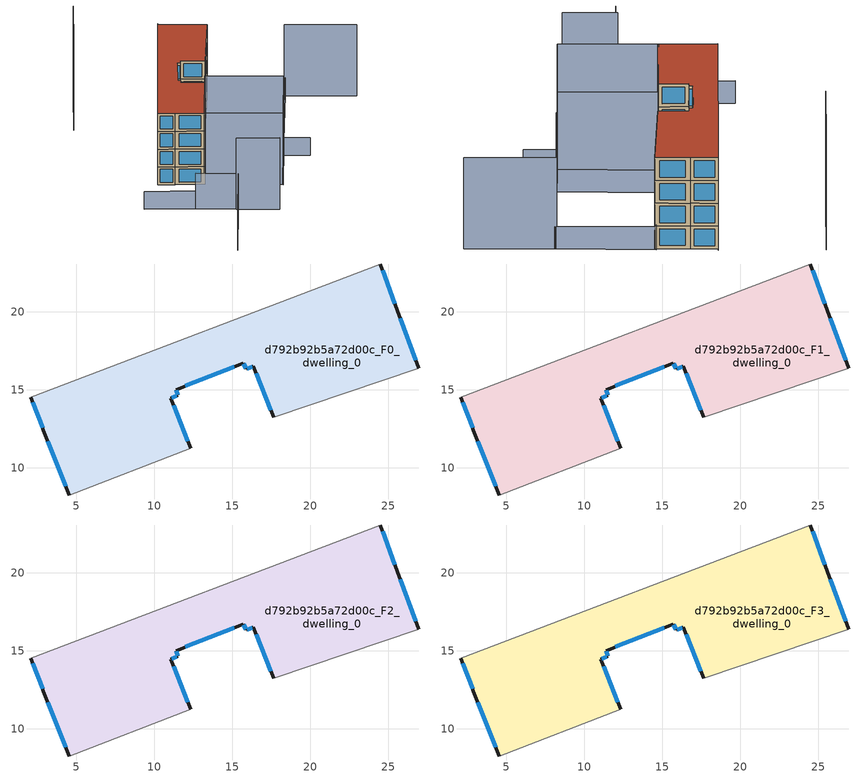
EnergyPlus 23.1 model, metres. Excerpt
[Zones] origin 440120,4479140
d792b92b5a72d00c_F0_dwelling_0
 floor ground (EU_floor_Construction): 24.48,23.07 25.57,20.1 26.96,16.38 17.66,13.24 16.34,16.52 15.89,16.35 15.71,16.73 11.4,15.03 11.51,14.65 11.07,14.48 12.33,11.27 4.54,8.27 2.96,12.25 2.08,14.54 z0
 wall outside (EU_wall_Construction): 26.96,16.38 25.57,20.1 24.48,23.07 / 12.33,11.27 11.07,14.48 11.51,14.65 11.4,15.03 15.71,16.73 15.89,16.35 16.34,16.52 17.66,13.24 / 2.08,14.54 2.96,12.25 4.54,8.27 z0:3
 wall adiabatic (EU_wall_Construction): 17.66,13.24 26.96,16.38 / 4.54,8.27 12.33,11.27 / 24.48,23.07 2.08,14.54 z0:3
 window (EU_Window_Construction): 26.77,16.9 25.76,19.58 / 16.53,16.07 17.48,13.69 / 15.95,16.37 16.28,16.5 / 15.73,16.67 15.86,16.4 / 12,15.27 15.11,16.49 / 11.5,14.7 11.41,14.98 / 11.13,14.5 11.45,14.63 / 12.16,11.72 11.25,14.03 / 3.18,11.7 4.32,8.82 / 2.2,14.22 2.84,12.57 / 25.42,20.51 24.63,22.66 z0.42:2.58
d792b92b5a72d00c_F1_dwelling_0
 floor to d792b92b5a72d00c_F0_dwelling_0 (EU_floor_Construction): 24.48,23.07 25.57,20.1 26.96,16.38 17.66,13.24 16.34,16.52 15.88,16.35 15.71,16.73 11.4,15.03 11.51,14.65 11.07,14.48 12.33,11.27 4.54,8.27 2.96,12.25 2.07,14.54 z3
 wall outside (EU_wall_Construction): 26.96,16.38 25.57,20.1 24.48,23.07 / 12.33,11.27 11.07,14.48 11.51,14.65 11.4,15.03 15.71,16.73 15.89,16.35 16.34,16.52 17.66,13.24 / 2.08,14.54 2.96,12.25 4.54,8.27 z3:6
 wall adiabatic (EU_wall_Construction): 17.66,13.24 26.96,16.38 / 4.54,8.27 12.33,11.27 / 24.48,23.07 2.08,14.54 z3:6
 window (EU_Window_Construction): 26.77,16.9 25.76,19.58 / 16.53,16.07 17.48,13.69 / 15.95,16.37 16.28,16.5 / 15.73,16.67 15.86,16.4 / 12,15.27 15.11,16.49 / 11.5,14.7 11.41,14.98 / 11.13,14.5 11.45,14.63 / 12.16,11.72 11.25,14.03 / 3.18,11.7 4.32,8.82 / 2.2,14.22 2.84,12.57 / 25.42,20.51 24.63,22.66 z3.42:5.58
d792b92b5a72d00c_F2_dwelling_0
 floor to d792b92b5a72d00c_F1_dwelling_0 (EU_floor_Construction): 24.48,23.07 25.57,20.1 26.96,16.38 17.66,13.24 16.34,16.52 15.88,16.35 15.71,16.73 11.4,15.03 11.51,14.65 11.07,14.48 12.33,11.27 4.54,8.27 2.96,12.25 2.07,14.54 z6
 wall outside (EU_wall_Construction): 26.96,16.38 25.57,20.1 24.48,23.07 / 12.33,11.27 11.07,14.48 11.51,14.65 11.4,15.03 15.71,16.73 15.89,16.35 16.34,16.52 17.66,13.24 / 2.08,14.54 2.96,12.25 4.54,8.27 z6:9
 wall adiabatic (EU_wall_Construction): 17.66,13.24 26.96,16.38 / 4.54,8.27 12.33,11.27 / 24.48,23.07 2.08,14.54 z6:9
 window (EU_Window_Construction): 26.77,16.9 25.76,19.58 / 16.53,16.07 17.48,13.69 / 15.95,16.37 16.28,16.5 / 15.73,16.67 15.86,16.4 / 12,15.27 15.11,16.49 / 11.5,14.7 11.41,14.98 / 11.13,14.5 11.45,14.63 / 12.16,11.72 11.25,14.03 / 3.18,11.7 4.32,8.82 / 2.2,14.22 2.84,12.57 / 25.42,20.51 24.63,22.66 z6.42:8.58
d792b92b5a72d00c_F3_dwelling_0
 floor to d792b92b5a72d00c_F2_dwelling_0 (EU_floor_Construction): 24.48,23.07 25.57,20.1 26.96,16.38 17.66,13.24 16.34,16.52 15.88,16.35 15.71,16.73 11.4,15.03 11.51,14.65 11.07,14.48 12.33,11.27 4.54,8.27 2.96,12.25 2.07,14.54 z9
 wall outside (EU_wall_Construction): 26.96,16.38 25.57,20.1 24.48,23.07 / 12.33,11.27 11.07,14.48 11.51,14.65 11.4,15.03 15.71,16.73 15.89,16.35 16.34,16.52 17.66,13.24 / 2.08,14.54 2.96,12.25 4.54,8.27 z9:12
 wall adiabatic (EU_wall_Construction): 17.66,13.24 26.96,16.38 / 4.54,8.27 12.33,11.27 / 24.48,23.07 2.08,14.54 z9:12
 window (EU_Window_Construction): 26.77,16.9 25.76,19.58 / 16.53,16.07 17.48,13.69 / 15.95,16.37 16.28,16.5 / 15.73,16.67 15.86,16.4 / 12,15.27 15.11,16.49 / 11.5,14.7 11.41,14.98 / 11.13,14.5 11.45,14.63 / 12.16,11.72 11.25,14.03 / 3.18,11.7 4.32,8.82 / 2.2,14.22 2.84,12.57 / 25.42,20.51 24.63,22.66 z9.42:11.58
 roof outside (EU_roof_Construction): 26.96,16.38 25.57,20.1 24.48,23.07 2.08,14.54 2.96,12.25 4.54,8.27 12.33,11.27 11.07,14.48 11.51,14.65 11.4,15.03 15.71,16.73 15.89,16.35 16.34,16.52 17.66,13.24 z12
shading: -0.13,1.73 2.11,-4.06 / 22.02,2.78 30.88,6.13 / 30.88,6.13 34.55,-3.58 / 24.72,23.16 2.03,14.52 / 13.95,11.89 17.91,1.3 / 17.91,1.3 8.47,-2.23 / 8.47,-2.23 4.51,8.36 / 4.51,8.36 13.95,11.89 z0:12; 8.5,-2.11 15.86,0.56 / 15.86,0.56 17.15,-3.01 / -4.81,14 -2.05,7.21 / 19.67,1.93 15.85,12.61 / 15.85,12.61 27.13,16.63 / 27.13,16.63 30.94,5.96 / 30.94,5.96 19.67,1.93 z0:3; -2.12,7.18 -0.01,1.52 / -0.01,1.52 -10.33,-2.34 z0:6; 20.42,34.44 11.56,31.02 z0:15
[Building]
EU S2 Campaign: North Axis=0; Terrain=City; Solar Distribution=FullExterior
[Site:Location]
Madrid: Latitude=40.5; Longitude=-3.5; Time Zone=1; Elevation=609
[SizingPeriod:WeatherFileDays]
AnnualSizingPeriod: Begin Month=1; Begin Day of Month=1; End Month=12; End Day of Month=31; Day of Week for Start Day=Monday; Use Weather File Daylight Saving Period=No; Use Weather File Rain and Snow Indicators=No
[MATERIAL]
EU_InternalMass_Material: Roughness=MediumRough; Thickness=0.1; Conductivity=1; Density=1800; Specific Heat=900; Thermal Absorptance=0.9; Solar Absorptance=0.7; Visible Absorptance=0.7
[MATERIAL:NOMASS] Roughness=MediumRough; Thermal Absorptance=0.9; Solar Absorptance=0.7; Visible Absorptance=0.7
Name | Thermal Resistance
EU_wall_NoMass | 1.60022
EU_roof_NoMass | 1.57597
EU_floor_NoMass | 0.470652
[WINDOWMATERIAL:SIMPLEGLAZINGSYSTEM]
EU_Window_SimpleGlazing: UFactor=3.28802; Solar Heat Gain Coefficient=0.85; Visible Transmittance=0.85
[CONSTRUCTION]
EU_wall_Construction: EU_wall_NoMass
EU_roof_Construction: EU_roof_NoMass
EU_floor_Construction: EU_floor_NoMass
EU_Window_Construction: EU_Window_SimpleGlazing
EU_InternalMass_Construction: EU_InternalMass_Material
[ZONE] Type=1; Multiplier=1; Ceiling Height=autocalculate; Floor Area=autocalculate; Part of Total Floor Area=Yes
Name | Volume
d792b92b5a72d00c_F0_dwelling_0 | 423.953
d792b92b5a72d00c_F1_dwelling_0; d792b92b5a72d00c_F2_dwelling_0; d792b92b5a72d00c_F3_dwelling_0 | 423.954
[INTERNALMASS] Construction=EU_InternalMass_Construction; Surface Area=141.318
Name | Zone or ZoneList
d792b92b5a72d00c_F0_dwelling_0_EU_InternalMass | d792b92b5a72d00c_F0_dwelling_0
d792b92b5a72d00c_F1_dwelling_0_EU_InternalMass | d792b92b5a72d00c_F1_dwelling_0
d792b92b5a72d00c_F2_dwelling_0_EU_InternalMass | d792b92b5a72d00c_F2_dwelling_0
d792b92b5a72d00c_F3_dwelling_0_EU_InternalMass | d792b92b5a72d00c_F3_dwelling_0
[OTHEREQUIPMENT] Fuel Type=Electricity; Design Level Calculation Method=Watts/Area; Power per Zone Floor Area=1; Fraction Latent=0; Fraction Radiant=0; Fraction Lost=0; Carbon Dioxide Generation Rate=0; EndUse Subcategory=EU_Step8_InternalGains
Name | Zone or ZoneList or Space or SpaceList | Schedule
EU_Step8_InternalGain_d792b92b5a72d00c_F0_dwelling_0_f000 | d792b92b5a72d00c_F0_dwelling_0 | EU_Step8_GainSchedule_d792b92b5a72d00c_F0_dwelling_0_f000
EU_Step8_InternalGain_d792b92b5a72d00c_F1_dwelling_0_f000 | d792b92b5a72d00c_F1_dwelling_0 | EU_Step8_GainSchedule_d792b92b5a72d00c_F1_dwelling_0_f000
EU_Step8_InternalGain_d792b92b5a72d00c_F2_dwelling_0_f000 | d792b92b5a72d00c_F2_dwelling_0 | EU_Step8_GainSchedule_d792b92b5a72d00c_F2_dwelling_0_f000
EU_Step8_InternalGain_d792b92b5a72d00c_F3_dwelling_0_f000 | d792b92b5a72d00c_F3_dwelling_0 | EU_Step8_GainSchedule_d792b92b5a72d00c_F3_dwelling_0_f000
[ZONEVENTILATION:DESIGNFLOWRATE] Schedule=EU_AlwaysOn; Design Flow Rate Calculation Method=AirChanges/Hour; Air Changes per Hour=0.480704; Ventilation Type=Natural; Fan Pressure Rise=0; Fan Total Efficiency=1; Constant Term Coefficient=1; Temperature Term Coefficient=0; Velocity Term Coefficient=0; Velocity Squared Term Coefficient=0; Minimum Indoor Temperature=-100; Maximum Indoor Temperature=100; Delta Temperature=-100; Minimum Outdoor Temperature=-100; Maximum Outdoor Temperature=100; Maximum Wind Speed=40
Name | Zone or ZoneList or Space or SpaceList
EU_ConstantAir_d792b92b5a72d00c_F0_dwelling_0 | d792b92b5a72d00c_F0_dwelling_0
EU_ConstantAir_d792b92b5a72d00c_F1_dwelling_0 | d792b92b5a72d00c_F1_dwelling_0
EU_ConstantAir_d792b92b5a72d00c_F2_dwelling_0 | d792b92b5a72d00c_F2_dwelling_0
EU_ConstantAir_d792b92b5a72d00c_F3_dwelling_0 | d792b92b5a72d00c_F3_dwelling_0
[HVACTEMPLATE:THERMOSTAT] Constant Heating Setpoint=20; Constant Cooling Setpoint=50
EU_HeatOnly_d792b92b5a72d00c_F0_dwelling_0; EU_HeatOnly_d792b92b5a72d00c_F1_dwelling_0; EU_HeatOnly_d792b92b5a72d00c_F2_dwelling_0; EU_HeatOnly_d792b92b5a72d00c_F3_dwelling_0
[HVACTEMPLATE:ZONE:IDEALLOADSAIRSYSTEM] System Availability Schedule=EU_AlwaysOn; Maximum Heating Supply Air Temperature=50; Minimum Cooling Supply Air Temperature=13; Maximum Heating Supply Air Humidity Ratio=0.0156; Minimum Cooling Supply Air Humidity Ratio=0.0077; Heating Limit=NoLimit; Cooling Limit=NoLimit; Heating Availability Schedule=EU_AlwaysOn; Cooling Availability Schedule=EU_CoolingOff; Dehumidification Control Type=ConstantSensibleHeatRatio; Cooling Sensible Heat Ratio=0.7; Dehumidification Setpoint=60; Humidification Control Type=None; Humidification Setpoint=30; Outdoor Air Method=None; Outdoor Air Flow Rate per Person=0.00944; Outdoor Air Flow Rate per Zone Floor Area=0; Outdoor Air Flow Rate per Zone=0; Demand Controlled Ventilation Type=None; Outdoor Air Economizer Type=NoEconomizer; Heat Recovery Type=None; Sensible Heat Recovery Effectiveness=0.7; Latent Heat Recovery Effectiveness=0.65
Name | Template Thermostat
d792b92b5a72d00c_F0_dwelling_0 | EU_HeatOnly_d792b92b5a72d00c_F0_dwelling_0
d792b92b5a72d00c_F1_dwelling_0 | EU_HeatOnly_d792b92b5a72d00c_F1_dwelling_0
d792b92b5a72d00c_F2_dwelling_0 | EU_HeatOnly_d792b92b5a72d00c_F2_dwelling_0
d792b92b5a72d00c_F3_dwelling_0 | EU_HeatOnly_d792b92b5a72d00c_F3_dwelling_0
[SIZING:ZONE] Zone Cooling Design Supply Air Temperature Input Method=SupplyAirTemperature; Zone Cooling Design Supply Air Temperature=13; Zone Heating Design Supply Air Temperature Input Method=SupplyAirTemperature; Zone Heating Design Supply Air Temperature=50; Zone Cooling Design Supply Air Humidity Ratio=0.008; Zone Heating Design Supply Air Humidity Ratio=0.008; Cooling Design Air Flow Method=DesignDay; Cooling Design Air Flow Rate=0; Cooling Minimum Air Flow per Zone Floor Area=0.000762; Cooling Minimum Air Flow=0; Cooling Minimum Air Flow Fraction=0.2; Heating Design Air Flow Method=DesignDay; Heating Design Air Flow Rate=0; Heating Maximum Air Flow per Zone Floor Area=0.002032; Heating Maximum Air Flow=0.141576; Heating Maximum Air Flow Fraction=0.3; Account for Dedicated Outdoor Air System=No; Dedicated Outdoor Air System Control Strategy=NeutralSupplyAir; Dedicated Outdoor Air Low Setpoint Temperature for Design=autosize; Dedicated Outdoor Air High Setpoint Temperature for Design=autosize; Zone Load Sizing Method=Sensible Load Only No Latent Load; Zone Latent Cooling Design Supply Air Humidity Ratio Input Method=HumidityRatioDifference; Zone Cooling Design Supply Air Humidity Ratio Difference=0.005; Zone Latent Heating Design Supply Air Humidity Ratio Input Method=HumidityRatioDifference; Zone Humidification Design Supply Air Humidity Ratio Difference=0.005
d792b92b5a72d00c_F0_dwelling_0; d792b92b5a72d00c_F1_dwelling_0; d792b92b5a72d00c_F2_dwelling_0; d792b92b5a72d00c_F3_dwelling_0
[SCHEDULE:CONSTANT]
Name | Hourly Value
EU_AlwaysOn | 1
EU_CoolingOff | 0
[SCHEDULE:FILE] Column Number=1; Rows to Skip at Top=0; Number of Hours of Data=8760; Column Separator=Comma; Interpolate to Timestep=No; Minutes per Item=60; Adjust Schedule for Daylight Savings=Yes
Name | File
EU_Step8_GainSchedule_d792b92b5a72d00c_F0_dwelling_0_f000 | ../../schedules/d792b92b5a72d00c/d792b92b5a72d00c_F0_dwelling_0_f000_gain.csv
EU_Step8_GainSchedule_d792b92b5a72d00c_F1_dwelling_0_f000 | ../../schedules/d792b92b5a72d00c/d792b92b5a72d00c_F1_dwelling_0_f000_gain.csv
EU_Step8_GainSchedule_d792b92b5a72d00c_F2_dwelling_0_f000 | ../../schedules/d792b92b5a72d00c/d792b92b5a72d00c_F2_dwelling_0_f000_gain.csv
EU_Step8_GainSchedule_d792b92b5a72d00c_F3_dwelling_0_f000 | ../../schedules/d792b92b5a72d00c/d792b92b5a72d00c_F3_dwelling_0_f000_gain.csv
